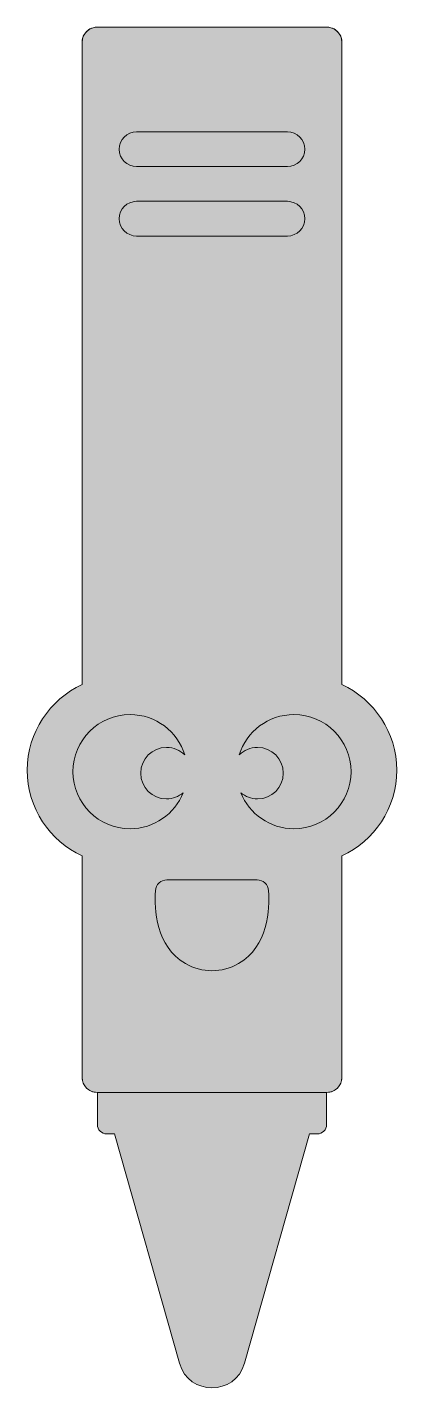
# Model space of a CAD drawing. Header units: inches. Extents: x 1.01 to 1.98, y -3.79 to -0.21.
import ezdxf

# ---------------------------------------------------------------- set-up
doc = ezdxf.new("R2010")
doc.units = ezdxf.units.IN
doc.header["$MEASUREMENT"] = 0
doc.layers.add('Crayon', color=7, linetype='Continuous', lineweight=0)

msp = doc.modelspace()

# ---------------------------------------------------------------- hatches: boundary and pattern name
at = {"layer": 'Crayon', "true_color": 0xe87c3c, "transparency": 33554687}
h = msp.add_hatch(color=23, dxfattribs=at)
h.dxf.hatch_style = 2
edge = h.paths.add_edge_path()
edge.add_spline(control_points=[(1.1972, -0.2137), (1.1837, -0.2137), (1.1718, -0.2205), (1.1648, -0.2309), (1.1606, -0.2371), (1.1581, -0.2446), (1.1581, -0.2527), (1.1581, -0.2527), (1.1581, -1.9397), (1.1581, -1.9397), (1.0732, -1.9791), (1.0141, -2.065), (1.0141, -2.1648), (1.0141, -2.2646), (1.0732, -2.3505), (1.1581, -2.3899), (1.1581, -2.3899), (1.1581, -2.9716), (1.1581, -2.9716), (1.1581, -2.9824), (1.1625, -2.9921), (1.1696, -2.9992), (1.1766, -3.0062), (1.1864, -3.0106), (1.1972, -3.0106), (1.1972, -3.0106), (1.198, -3.0106), (1.198, -3.0106), (1.198, -3.0106), (1.198, -3.0951), (1.198, -3.0951), (1.198, -3.1087), (1.209, -3.1197), (1.2226, -3.1197), (1.2226, -3.1197), (1.2431, -3.1197), (1.2431, -3.1197), (1.2431, -3.1197), (1.4138, -3.722), (1.4138, -3.722), (1.4259, -3.7649), (1.4624, -3.7863), (1.4988, -3.7863), (1.5352, -3.7863), (1.5717, -3.7649), (1.5838, -3.722), (1.5838, -3.722), (1.7545, -3.1197), (1.7545, -3.1197), (1.7545, -3.1197), (1.775, -3.1197), (1.775, -3.1197), (1.7886, -3.1197), (1.7996, -3.1087), (1.7996, -3.0951), (1.7996, -3.0951), (1.7996, -3.0106), (1.7996, -3.0106), (1.7996, -3.0106), (1.8004, -3.0106), (1.8004, -3.0106), (1.8112, -3.0106), (1.821, -3.0062), (1.828, -2.9992), (1.8351, -2.9921), (1.8395, -2.9824), (1.8395, -2.9716), (1.8395, -2.9716), (1.8395, -2.3899), (1.8395, -2.3899), (1.9244, -2.3505), (1.9835, -2.2646), (1.9835, -2.1648), (1.9835, -2.065), (1.9244, -1.9791), (1.8395, -1.9397), (1.8395, -1.9397), (1.8395, -0.2527), (1.8395, -0.2527), (1.8395, -0.2446), (1.837, -0.2371), (1.8328, -0.2309), (1.8258, -0.2205), (1.8139, -0.2137), (1.8004, -0.2137), (1.8004, -0.2137), (1.1972, -0.2137), (1.1972, -0.2137)], knot_values=[0, 0, 0, 0, 1, 1, 1, 2, 2, 2, 3, 3, 3, 4, 4, 4, 5, 5, 5, 6, 6, 6, 7, 7, 7, 8, 8, 8, 9, 9, 9, 10, 10, 10, 11, 11, 11, 12, 12, 12, 13, 13, 13, 14, 14, 14, 15, 15, 15, 16, 16, 16, 17, 17, 17, 18, 18, 18, 19, 19, 19, 20, 20, 20, 21, 21, 21, 22, 22, 22, 23, 23, 23, 24, 24, 24, 25, 25, 25, 26, 26, 26, 27, 27, 27, 28, 28, 28, 29, 29, 29, 29], degree=3, periodic=0)
at = {"layer": 'Crayon', "true_color": 0xd84c3b, "transparency": 33554687}
h = msp.add_hatch(color=13, dxfattribs=at)
h.dxf.hatch_style = 2
edge = h.paths.add_edge_path()
edge.add_spline(control_points=[(1.7137, -2.3184), (1.6505, -2.3184), (1.5965, -2.2792), (1.5745, -2.2238), (1.5863, -2.2338), (1.6014, -2.2401), (1.6181, -2.2401), (1.6555, -2.2401), (1.6857, -2.2098), (1.6857, -2.1725), (1.6857, -2.1351), (1.6555, -2.1048), (1.6181, -2.1048), (1.5995, -2.1048), (1.5827, -2.1124), (1.5704, -2.1245), (1.5892, -2.0632), (1.6463, -2.0186), (1.7137, -2.0186), (1.7965, -2.0186), (1.8636, -2.0857), (1.8636, -2.1685), (1.8636, -2.2513), (1.7965, -2.3184), (1.7137, -2.3184)], knot_values=[0, 0, 0, 0, 1, 1, 1, 2, 2, 2, 3, 3, 3, 4, 4, 4, 5, 5, 5, 6, 6, 6, 7, 7, 7, 8, 8, 8, 8], degree=3, periodic=0)
edge = h.paths.add_edge_path()
edge.add_spline(control_points=[(1.5684, -2.6725), (1.5471, -2.685), (1.523, -2.6912), (1.4988, -2.6912), (1.4746, -2.6912), (1.4505, -2.685), (1.4292, -2.6725), (1.3514, -2.6269), (1.3472, -2.5295), (1.3503, -2.481), (1.3514, -2.465), (1.3646, -2.4525), (1.3806, -2.4525), (1.3806, -2.4525), (1.617, -2.4525), (1.617, -2.4525), (1.633, -2.4525), (1.6462, -2.465), (1.6473, -2.481), (1.6504, -2.5295), (1.6462, -2.6269), (1.5684, -2.6725)], knot_values=[0, 0, 0, 0, 1, 1, 1, 2, 2, 2, 3, 3, 3, 4, 4, 4, 5, 5, 5, 6, 6, 6, 7, 7, 7, 7], degree=3, periodic=0)
edge = h.paths.add_edge_path()
edge.add_spline(control_points=[(1.134, -2.1685), (1.134, -2.0857), (1.2011, -2.0186), (1.2839, -2.0186), (1.3513, -2.0186), (1.4084, -2.0632), (1.4272, -2.1245), (1.4149, -2.1124), (1.3981, -2.1048), (1.3795, -2.1048), (1.3421, -2.1048), (1.3119, -2.1351), (1.3119, -2.1725), (1.3119, -2.2098), (1.3421, -2.2401), (1.3795, -2.2401), (1.3962, -2.2401), (1.4113, -2.2338), (1.4231, -2.2238), (1.4011, -2.2792), (1.3471, -2.3184), (1.2839, -2.3184), (1.2011, -2.3184), (1.134, -2.2513), (1.134, -2.1685)], knot_values=[0, 0, 0, 0, 1, 1, 1, 2, 2, 2, 3, 3, 3, 4, 4, 4, 5, 5, 5, 6, 6, 6, 7, 7, 7, 8, 8, 8, 8], degree=3, periodic=0)
edge = h.paths.add_edge_path()
edge.add_spline(control_points=[(1.3009, -0.6709), (1.3009, -0.6709), (1.6967, -0.6709), (1.6967, -0.6709), (1.7218, -0.6709), (1.7423, -0.6914), (1.7423, -0.7165), (1.7423, -0.7415), (1.7218, -0.762), (1.6967, -0.762), (1.6967, -0.762), (1.3009, -0.762), (1.3009, -0.762), (1.2758, -0.762), (1.2553, -0.7415), (1.2553, -0.7165), (1.2553, -0.6914), (1.2758, -0.6709), (1.3009, -0.6709)], knot_values=[0, 0, 0, 0, 1, 1, 1, 2, 2, 2, 3, 3, 3, 4, 4, 4, 5, 5, 5, 6, 6, 6, 6], degree=3, periodic=0)
edge = h.paths.add_edge_path()
edge.add_spline(control_points=[(1.3009, -0.4887), (1.3009, -0.4887), (1.6967, -0.4887), (1.6967, -0.4887), (1.7218, -0.4887), (1.7423, -0.5092), (1.7423, -0.5342), (1.7423, -0.5593), (1.7218, -0.5798), (1.6967, -0.5798), (1.6967, -0.5798), (1.3009, -0.5798), (1.3009, -0.5798), (1.2758, -0.5798), (1.2553, -0.5593), (1.2553, -0.5342), (1.2553, -0.5092), (1.2758, -0.4887), (1.3009, -0.4887)], knot_values=[0, 0, 0, 0, 1, 1, 1, 2, 2, 2, 3, 3, 3, 4, 4, 4, 5, 5, 5, 6, 6, 6, 6], degree=3, periodic=0)
edge = h.paths.add_edge_path()
edge.add_spline(control_points=[(1.8395, -1.9397), (1.8395, -1.9397), (1.8395, -0.2527), (1.8395, -0.2527), (1.8395, -0.2312), (1.822, -0.2137), (1.8004, -0.2137), (1.8004, -0.2137), (1.1972, -0.2137), (1.1972, -0.2137), (1.1756, -0.2137), (1.1581, -0.2312), (1.1581, -0.2527), (1.1581, -0.2527), (1.1581, -1.9397), (1.1581, -1.9397), (1.0732, -1.9791), (1.0141, -2.065), (1.0141, -2.1648), (1.0141, -2.2646), (1.0732, -2.3505), (1.1581, -2.3899), (1.1581, -2.3899), (1.1581, -2.9716), (1.1581, -2.9716), (1.1581, -2.9931), (1.1756, -3.0106), (1.1972, -3.0106), (1.1972, -3.0106), (1.8004, -3.0106), (1.8004, -3.0106), (1.822, -3.0106), (1.8395, -2.9931), (1.8395, -2.9716), (1.8395, -2.9716), (1.8395, -2.3899), (1.8395, -2.3899), (1.9244, -2.3505), (1.9835, -2.2646), (1.9835, -2.1648), (1.9835, -2.065), (1.9244, -1.9791), (1.8395, -1.9397)], knot_values=[0, 0, 0, 0, 1, 1, 1, 2, 2, 2, 3, 3, 3, 4, 4, 4, 5, 5, 5, 6, 6, 6, 7, 7, 7, 8, 8, 8, 9, 9, 9, 10, 10, 10, 11, 11, 11, 12, 12, 12, 13, 13, 13, 14, 14, 14, 14], degree=3, periodic=0)

# ---------------------------------------------------------------- linework, layer by layer
at = {"layer": 'Crayon'}
for points, knots in [([(1.1972, -0.2137), (1.1837, -0.2137), (1.1718, -0.2205), (1.1648, -0.2309), (1.1606, -0.2371), (1.1581, -0.2446), (1.1581, -0.2527), (1.1581, -0.2527), (1.1581, -1.9397), (1.1581, -1.9397), (1.0732, -1.9791), (1.0141, -2.065), (1.0141, -2.1648), (1.0141, -2.2646), (1.0732, -2.3505), (1.1581, -2.3899), (1.1581, -2.3899), (1.1581, -2.9716), (1.1581, -2.9716), (1.1581, -2.9824), (1.1625, -2.9921), (1.1696, -2.9992), (1.1766, -3.0062), (1.1864, -3.0106), (1.1972, -3.0106), (1.1972, -3.0106), (1.198, -3.0106), (1.198, -3.0106), (1.198, -3.0106), (1.198, -3.0951), (1.198, -3.0951), (1.198, -3.1087), (1.209, -3.1197), (1.2226, -3.1197), (1.2226, -3.1197), (1.2431, -3.1197), (1.2431, -3.1197), (1.2431, -3.1197), (1.4138, -3.722), (1.4138, -3.722), (1.4259, -3.7649), (1.4624, -3.7863), (1.4988, -3.7863), (1.5352, -3.7863), (1.5717, -3.7649), (1.5838, -3.722), (1.5838, -3.722), (1.7545, -3.1197), (1.7545, -3.1197), (1.7545, -3.1197), (1.775, -3.1197), (1.775, -3.1197), (1.7886, -3.1197), (1.7996, -3.1087), (1.7996, -3.0951), (1.7996, -3.0951), (1.7996, -3.0106), (1.7996, -3.0106), (1.7996, -3.0106), (1.8004, -3.0106), (1.8004, -3.0106), (1.8112, -3.0106), (1.821, -3.0062), (1.828, -2.9992), (1.8351, -2.9921), (1.8395, -2.9824), (1.8395, -2.9716), (1.8395, -2.9716), (1.8395, -2.3899), (1.8395, -2.3899), (1.9244, -2.3505), (1.9835, -2.2646), (1.9835, -2.1648), (1.9835, -2.065), (1.9244, -1.9791), (1.8395, -1.9397), (1.8395, -1.9397), (1.8395, -0.2527), (1.8395, -0.2527), (1.8395, -0.2446), (1.837, -0.2371), (1.8328, -0.2309), (1.8258, -0.2205), (1.8139, -0.2137), (1.8004, -0.2137), (1.8004, -0.2137), (1.1972, -0.2137), (1.1972, -0.2137)], [0, 0, 0, 0, 1, 1, 1, 2, 2, 2, 3, 3, 3, 4, 4, 4, 5, 5, 5, 6, 6, 6, 7, 7, 7, 8, 8, 8, 9, 9, 9, 10, 10, 10, 11, 11, 11, 12, 12, 12, 13, 13, 13, 14, 14, 14, 15, 15, 15, 16, 16, 16, 17, 17, 17, 18, 18, 18, 19, 19, 19, 20, 20, 20, 21, 21, 21, 22, 22, 22, 23, 23, 23, 24, 24, 24, 25, 25, 25, 26, 26, 26, 27, 27, 27, 28, 28, 28, 29, 29, 29, 29]), ([(1.8395, -1.9397), (1.8395, -1.9397), (1.8395, -0.2527), (1.8395, -0.2527), (1.8395, -0.2312), (1.822, -0.2137), (1.8004, -0.2137), (1.8004, -0.2137), (1.1972, -0.2137), (1.1972, -0.2137), (1.1756, -0.2137), (1.1581, -0.2312), (1.1581, -0.2527), (1.1581, -0.2527), (1.1581, -1.9397), (1.1581, -1.9397), (1.0732, -1.9791), (1.0141, -2.065), (1.0141, -2.1648), (1.0141, -2.2646), (1.0732, -2.3505), (1.1581, -2.3899), (1.1581, -2.3899), (1.1581, -2.9716), (1.1581, -2.9716), (1.1581, -2.9931), (1.1756, -3.0106), (1.1972, -3.0106), (1.1972, -3.0106), (1.8004, -3.0106), (1.8004, -3.0106), (1.822, -3.0106), (1.8395, -2.9931), (1.8395, -2.9716), (1.8395, -2.9716), (1.8395, -2.3899), (1.8395, -2.3899), (1.9244, -2.3505), (1.9835, -2.2646), (1.9835, -2.1648), (1.9835, -2.065), (1.9244, -1.9791), (1.8395, -1.9397)], [0, 0, 0, 0, 1, 1, 1, 2, 2, 2, 3, 3, 3, 4, 4, 4, 5, 5, 5, 6, 6, 6, 7, 7, 7, 8, 8, 8, 9, 9, 9, 10, 10, 10, 11, 11, 11, 12, 12, 12, 13, 13, 13, 14, 14, 14, 14]), ([(1.3009, -0.4887), (1.3009, -0.4887), (1.6967, -0.4887), (1.6967, -0.4887), (1.7218, -0.4887), (1.7423, -0.5092), (1.7423, -0.5342), (1.7423, -0.5593), (1.7218, -0.5798), (1.6967, -0.5798), (1.6967, -0.5798), (1.3009, -0.5798), (1.3009, -0.5798), (1.2758, -0.5798), (1.2553, -0.5593), (1.2553, -0.5342), (1.2553, -0.5092), (1.2758, -0.4887), (1.3009, -0.4887)], [0, 0, 0, 0, 1, 1, 1, 2, 2, 2, 3, 3, 3, 4, 4, 4, 5, 5, 5, 6, 6, 6, 6]), ([(1.3009, -0.6709), (1.3009, -0.6709), (1.6967, -0.6709), (1.6967, -0.6709), (1.7218, -0.6709), (1.7423, -0.6914), (1.7423, -0.7165), (1.7423, -0.7415), (1.7218, -0.762), (1.6967, -0.762), (1.6967, -0.762), (1.3009, -0.762), (1.3009, -0.762), (1.2758, -0.762), (1.2553, -0.7415), (1.2553, -0.7165), (1.2553, -0.6914), (1.2758, -0.6709), (1.3009, -0.6709)], [0, 0, 0, 0, 1, 1, 1, 2, 2, 2, 3, 3, 3, 4, 4, 4, 5, 5, 5, 6, 6, 6, 6]), ([(1.134, -2.1685), (1.134, -2.0857), (1.2011, -2.0186), (1.2839, -2.0186), (1.3513, -2.0186), (1.4084, -2.0632), (1.4272, -2.1245), (1.4149, -2.1124), (1.3981, -2.1048), (1.3795, -2.1048), (1.3421, -2.1048), (1.3119, -2.1351), (1.3119, -2.1725), (1.3119, -2.2098), (1.3421, -2.2401), (1.3795, -2.2401), (1.3962, -2.2401), (1.4113, -2.2338), (1.4231, -2.2238), (1.4011, -2.2792), (1.3471, -2.3184), (1.2839, -2.3184), (1.2011, -2.3184), (1.134, -2.2513), (1.134, -2.1685)], [0, 0, 0, 0, 1, 1, 1, 2, 2, 2, 3, 3, 3, 4, 4, 4, 5, 5, 5, 6, 6, 6, 7, 7, 7, 8, 8, 8, 8]), ([(1.7137, -2.3184), (1.6505, -2.3184), (1.5965, -2.2792), (1.5745, -2.2238), (1.5863, -2.2338), (1.6014, -2.2401), (1.6181, -2.2401), (1.6555, -2.2401), (1.6857, -2.2098), (1.6857, -2.1725), (1.6857, -2.1351), (1.6555, -2.1048), (1.6181, -2.1048), (1.5995, -2.1048), (1.5827, -2.1124), (1.5704, -2.1245), (1.5892, -2.0632), (1.6463, -2.0186), (1.7137, -2.0186), (1.7965, -2.0186), (1.8636, -2.0857), (1.8636, -2.1685), (1.8636, -2.2513), (1.7965, -2.3184), (1.7137, -2.3184)], [0, 0, 0, 0, 1, 1, 1, 2, 2, 2, 3, 3, 3, 4, 4, 4, 5, 5, 5, 6, 6, 6, 7, 7, 7, 8, 8, 8, 8]), ([(1.5684, -2.6725), (1.5471, -2.685), (1.523, -2.6912), (1.4988, -2.6912), (1.4746, -2.6912), (1.4505, -2.685), (1.4292, -2.6725), (1.3514, -2.6269), (1.3472, -2.5295), (1.3503, -2.481), (1.3514, -2.465), (1.3646, -2.4525), (1.3806, -2.4525), (1.3806, -2.4525), (1.617, -2.4525), (1.617, -2.4525), (1.633, -2.4525), (1.6462, -2.465), (1.6473, -2.481), (1.6504, -2.5295), (1.6462, -2.6269), (1.5684, -2.6725)], [0, 0, 0, 0, 1, 1, 1, 2, 2, 2, 3, 3, 3, 4, 4, 4, 5, 5, 5, 6, 6, 6, 7, 7, 7, 7])]:
    msp.add_open_spline(points, degree=3, knots=knots, dxfattribs=at)

doc.saveas('drawing.dxf')
